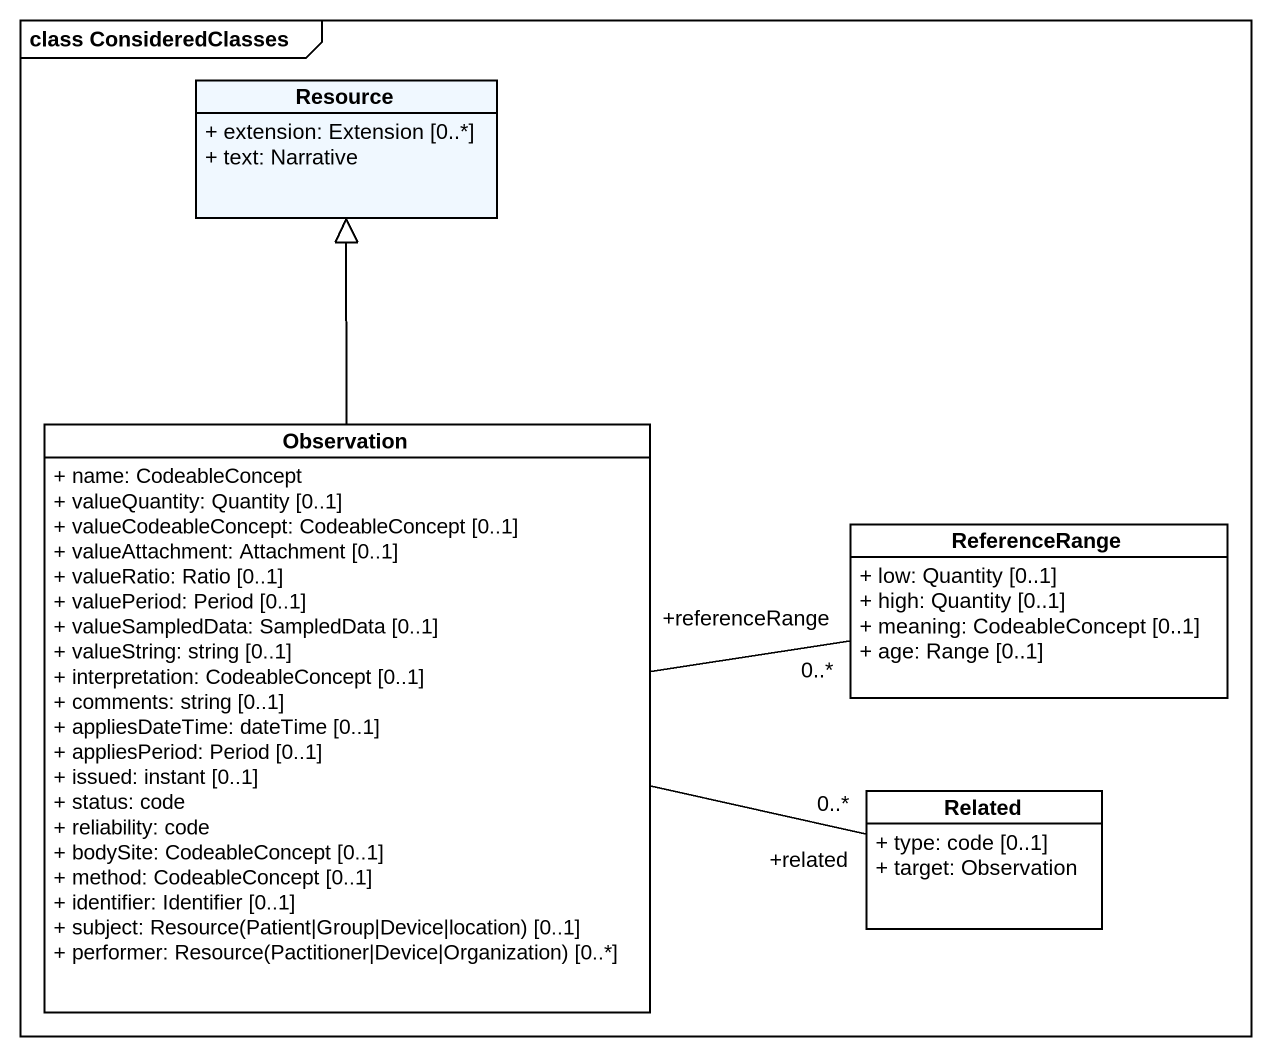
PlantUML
@startuml
mainframe class ConsideredClasses
hide circle
hide empty members
skinparam classAttributeIconSize 0
class Resource #F0F8FF {
  + extension: Extension [0..*]
  + text: Narrative
}
class Observation {
  + name: CodeableConcept
  + valueQuantity: Quantity [0..1]
  + valueCodeableConcept: CodeableConcept [0..1]
  + valueAttachment: Attachment [0..1]
  + valueRatio: Ratio [0..1]
  + valuePeriod: Period [0..1]
  + valueSampledData: SampledData [0..1]
  + valueString: string [0..1]
  + interpretation: CodeableConcept [0..1]
  + comments: string [0..1]
  + appliesDateTime: dateTime [0..1]
  + appliesPeriod: Period [0..1]
  + issued: instant [0..1]
  + status: code
  + reliability: code
  + bodySite: CodeableConcept [0..1]
  + method: CodeableConcept [0..1]
  + identifier: Identifier [0..1]
  {field} + subject: Resource(Patient|Group|Device|location) [0..1]
  {field} + performer: Resource(Pactitioner|Device|Organization) [0..*]
}
class ReferenceRange {
  + low: Quantity [0..1]
  + high: Quantity [0..1]
  + meaning: CodeableConcept [0..1]
  + age: Range [0..1]
}
class Related {
  + type: code [0..1]
  + target: Observation
}
Observation -up-|> Resource
Observation -right- "+referenceRange\n0..*" ReferenceRange
Observation -right- "+related\n0..*" Related
@enduml
